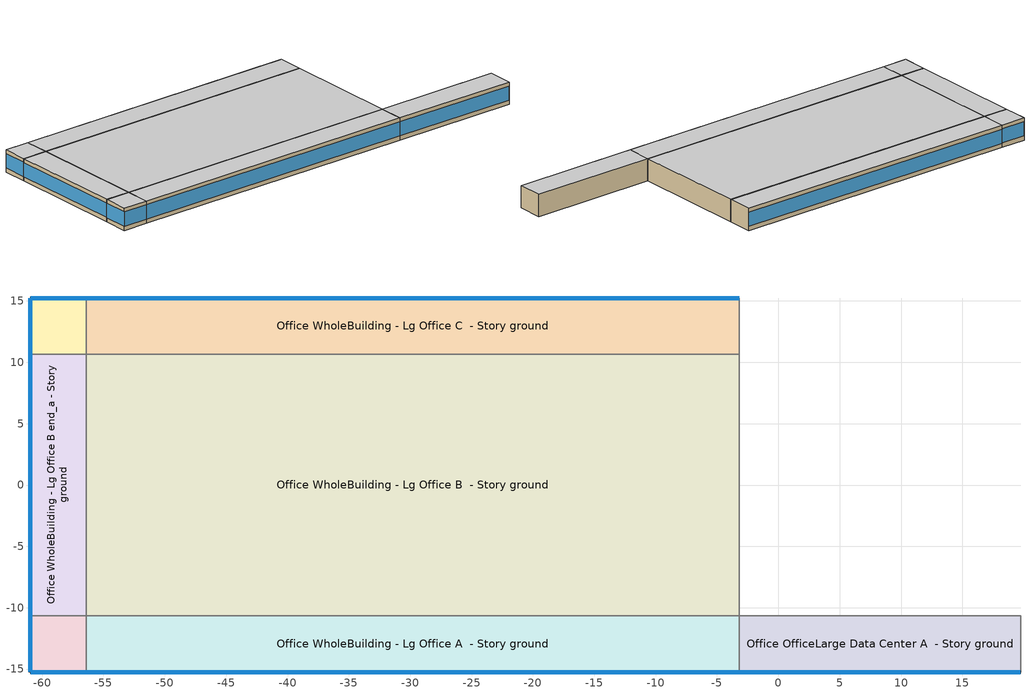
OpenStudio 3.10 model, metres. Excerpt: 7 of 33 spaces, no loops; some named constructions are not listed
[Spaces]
Office WholeBuilding - Lg Office A end_a - Story ground
 floor ground (Foundation F 1.26W/m*K Perim 9.14m Area 20.9m2): -60.96,-15.24 -60.96,-10.67 -56.39,-10.67 -56.39,-15.24 z0
 wall outside (Office WholeBuilding - Lg Office A end_a - Story ground Wall 3 c tbd): -60.96,-10.67 -60.96,-15.24 z0:3.96
 wall outside (Office WholeBuilding - Lg Office A end_a - Story ground Wall 4 c tbd): -60.96,-15.24 -56.39,-15.24 z0:3.96
 wall to Office WholeBuilding - Lg Office B end_a - Story ground: -56.39,-10.67 -60.96,-10.67 z0:3.96
 wall to Office WholeBuilding - Lg Office A  - Story ground: -56.39,-15.24 -56.39,-10.67 z0:3.96
 window (Window U-0.91 SHGC 0.68): -60.96,-10.69 -60.96,-15.21 / -60.93,-15.24 -56.41,-15.24 z0.76:3.29
 ceiling adiabatic (Typical Interior Ceiling): -56.39,-15.24 -56.39,-10.67 -60.96,-10.67 -60.96,-15.24 z3.96
Office WholeBuilding - Lg Office B end_a - Story ground
 floor ground (Foundation F 1.26W/m*K Perim 21.34m Area 97.55m2): -60.96,-10.67 -60.96,10.67 -56.39,10.67 -56.39,-10.67 z0
 wall outside (Office WholeBuilding - Lg Office B end_a - Story ground Wall 1 c tbd): -60.96,10.67 -60.96,-10.67 z0:3.96
 wall to Office WholeBuilding - Lg Office C end_a - Story ground: -56.39,10.67 -60.96,10.67 z0:3.96
 wall to Office WholeBuilding - Lg Office B  - Story ground: -56.39,-10.67 -56.39,10.67 z0:3.96
 window (Window U-0.91 SHGC 0.68): -60.96,10.64 -60.96,-10.64 z0.76:3.26
 ceiling adiabatic (Typical Interior Ceiling): -56.39,-10.67 -56.39,10.67 -60.96,10.67 -60.96,-10.67 z3.96
Office WholeBuilding - Lg Office C end_a - Story ground
 floor ground (Foundation F 1.26W/m*K Perim 9.14m Area 20.9m2): -60.96,10.67 -60.96,15.24 -56.39,15.24 -56.39,10.67 z0
 wall outside (Office WholeBuilding - Lg Office C end_a - Story ground Wall 1 c tbd): -60.96,15.24 -60.96,10.67 z0:3.96
 wall outside (Office WholeBuilding - Lg Office C end_a - Story ground Wall 2 c tbd): -56.39,15.24 -60.96,15.24 z0:3.96
 wall to Office WholeBuilding - Lg Office C  - Story ground: -56.39,10.67 -56.39,15.24 z0:3.96
 window (Window U-0.91 SHGC 0.68): -60.96,15.21 -60.96,10.69 / -56.41,15.24 -60.93,15.24 z0.76:3.29
 ceiling adiabatic (Typical Interior Ceiling): -56.39,10.67 -56.39,15.24 -60.96,15.24 -60.96,10.67 z3.96
Office WholeBuilding - Lg Office A  - Story ground
 floor ground (Foundation F 1.26W/m*K Perim 53.22m Area 243.31m2): -56.39,-15.24 -56.39,-10.67 -3.17,-10.67 -3.17,-15.24 z0
 wall outside (Office WholeBuilding - Lg Office A  - Story ground Wall 3 c tbd): -56.39,-15.24 -3.17,-15.24 z0:3.96
 wall to Office WholeBuilding - Lg Office B  - Story ground: -3.17,-10.67 -56.39,-10.67 z0:3.96
 wall to Office OfficeLarge Data Center A  - Story ground: -3.17,-15.24 -3.17,-10.67 z0:3.96
 window (Window U-0.91 SHGC 0.68): -56.36,-15.24 -3.2,-15.24 z0.76:3.26
 ceiling adiabatic (Typical Interior Ceiling): -3.17,-15.24 -3.17,-10.67 -56.39,-10.67 -56.39,-15.24 z3.96
Office WholeBuilding - Lg Office B  - Story ground
 floor ground (Foundation F 1.26W/m*K Perim 0.0m Area 1135.46m2): -56.39,-10.67 -56.39,10.67 -3.17,10.67 -3.17,-10.67 z0
 wall to Office WholeBuilding - Lg Office C  - Story ground: -3.17,10.67 -56.39,10.67 z0:3.96
 wall to Office OfficeLarge Data Center B  - Story ground: -3.17,-10.67 -3.17,10.67 z0:3.96
 ceiling adiabatic (Typical Interior Ceiling): -3.17,-10.67 -3.17,10.67 -56.39,10.67 -56.39,-10.67 z3.96
Office WholeBuilding - Lg Office C  - Story ground
 floor ground (Foundation F 1.26W/m*K Perim 53.22m Area 243.31m2): -56.39,10.67 -56.39,15.24 -3.17,15.24 -3.17,10.67 z0
 wall outside (Office WholeBuilding - Lg Office C  - Story ground Wall 2 c tbd): -3.17,15.24 -56.39,15.24 z0:3.96
 wall to Office OfficeLarge Data Center C  - Story ground: -3.17,10.67 -3.17,15.24 z0:3.96
 window (Window U-0.91 SHGC 0.68): -3.2,15.24 -56.36,15.24 z0.76:3.26
 ceiling adiabatic (Typical Interior Ceiling): -3.17,10.67 -3.17,15.24 -56.39,15.24 -56.39,10.67 z3.96
Office OfficeLarge Data Center A  - Story ground
 floor ground (Foundation F 1.26W/m*K Perim 22.92m Area 104.79m2): -3.17,-15.24 -3.17,-10.67 19.75,-10.67 19.75,-15.24 z0
 wall outside (Office OfficeLarge Data Center A  - Story ground Wall 3 c tbd): -3.17,-15.24 19.75,-15.24 z0:3.96
 wall to Office OfficeLarge Data Center B  - Story ground: 19.75,-10.67 -3.17,-10.67 z0:3.96
 wall to Office OfficeLarge Main Data Center A  - Story ground: 19.75,-15.24 19.75,-10.67 z0:3.96
 window (Window U-0.91 SHGC 0.68): -3.14,-15.24 19.73,-15.24 z0.76:3.26
 ceiling adiabatic (Typical Interior Ceiling): 19.75,-15.24 19.75,-10.67 -3.17,-10.67 -3.17,-15.24 z3.96
[Schedule:Ruleset]
Name | Default Day Schedule | Summer Design Day Schedule | Winter Design Day Schedule
OfficeLarge BLDG_LIGHT_SCH | OfficeLarge BLDG_LIGHT_SCH Default | OfficeLarge BLDG_LIGHT_SCH Summer Design Day | OfficeLarge BLDG_LIGHT_SCH Winter Design Day
OfficeLarge ALWAYS_ON | OfficeLarge ALWAYS_ON Default | OfficeLarge ALWAYS_ON Summer Design Day | OfficeLarge ALWAYS_ON Winter Design Day
Clothing Schedule | Clothing Schedule Default Winter Clothes
Office BLDG_LIGHT_EndUseData BPR Adjusted | Office BLDG_LIGHT_EndUseData Default 1 | Office BLDG_LIGHT_EndUseData Summer Design Day 1 | Office BLDG_LIGHT_EndUseData Winter Design Day 1
OfficeLarge BLDG_LIGHT_SCH BPR Adjusted | OfficeLarge BLDG_LIGHT_SCH Default 2 | OfficeLarge BLDG_LIGHT_SCH Summer Design Day 1 | OfficeLarge BLDG_LIGHT_SCH Winter Design Day 1
Office BLDG_EQUIP_EndUseData BPR Adjusted | Office BLDG_EQUIP_EndUseData Default 1 | Office BLDG_EQUIP_EndUseData Summer Design Day 1 | Office BLDG_EQUIP_EndUseData Winter Design Day 1
OfficeLarge ALWAYS_ON BPR Adjusted | OfficeLarge ALWAYS_ON Default 3 | OfficeLarge ALWAYS_ON Summer Design Day 1 | OfficeLarge ALWAYS_ON Winter Design Day 1
[Schedule:Day]
OfficeLarge BLDG_LIGHT_SCH Default: No, 6, 0, 0.05, 6, 15, 0.0625, 6, 30, 0.075, 6, 45, 0.0875, 7, 0, 0.1, 7, 15, 0.098095, 7, 30, 0.09619, 7, 45, 0.094285, 8, 0, 0.09238, 8, 15, 0.13857, 8, 30, 0.18476, 8, 45, 0.23095, 9, 0, 0.27714, 9, 15, 0.41571, 9, 30, 0.55428, 9, 45, 0.69285, 10, 0, 0.83142, 10, 15, 0.807321, 10, 30, 0.783222, 10, 45, 0.759123, 11, 0, 0.735023, 11, 15, 0.710924, 11, 30, 0.686825, 11, 45, 0.662726, 12, 0, 0.638627, 12, 15, 0.614528, 12, 30, 0.590429, 12, 45, 0.56633, 13, 0, 0.54223, 13, 15, 0.518131, 13, 30, 0.494032, 13, 45, 0.469933, 14, 0, 0.445834, 14, 15, 0.421735, 14, 30, 0.397636, 14, 45, 0.373537, 15, 0, 0.349437, 15, 15, 0.325338, 15, 30, 0.301239, 15, 45, 0.27714, 16, 0, 0.400313, 16, 15, 0.338727, 16, 30, 0.27714, 16, 45, 0.265593, 17, 0, 0.254045, 17, 15, 0.242498, 17, 30, 0.23095, 17, 45, 0.219403, 18, 0, 0.207855, 18, 15, 0.196307, 18, 30, 0.18476, 19, 0, 0.18476, 19, 15, 0.161665, 19, 30, 0.13857, 19, 45, 0.115475, 20, 0, 0.09238, 20, 15, 0.0808325, 20, 30, 0.069285, 20, 45, 0.0577375, 21, 0, 0.04619, 21, 15, 0.0471425, 21, 30, 0.048095, 21, 45, 0.0490475, 22, 0, 0.05, 24, 0, 0.05
OfficeLarge BLDG_LIGHT_SCH Sat Day: No, 0, 15, 0.0005715, 0, 30, 0.001143, 0, 45, 0.0017145, 1, 0, 0.002286, 1, 15, 0.0028575, 1, 30, 0.003429, 1, 45, 0.0040005, 2, 0, 0.004572, 4, 0, 0.004572, 4, 15, 0.010929, 4, 30, 0.017286, 4, 45, 0.023643, 5, 0, 0.03, 5, 15, 0.036357, 5, 30, 0.042714, 5, 45, 0.049071, 6, 0, 0.055428, 6, 15, 0.083142, 6, 30, 0.110856, 6, 45, 0.13857, 7, 0, 0.166284, 7, 15, 0.193998, 7, 30, 0.221712, 7, 45, 0.249426, 8, 0, 0.27714, 12, 30, 0.27714, 12, 45, 0.271597, 13, 0, 0.266054, 13, 15, 0.260512, 13, 30, 0.254969, 13, 45, 0.249426, 14, 0, 0.243883, 14, 15, 0.23834, 14, 30, 0.232798, 14, 45, 0.227255, 15, 0, 0.221712, 15, 15, 0.216169, 15, 30, 0.210626, 15, 45, 0.205084, 16, 0, 0.199541, 16, 15, 0.193998, 16, 30, 0.188455, 16, 45, 0.182912, 17, 0, 0.17737, 17, 15, 0.171827, 17, 30, 0.166284, 17, 45, 0.160741, 18, 0, 0.155198, 18, 15, 0.149656, 18, 30, 0.144113, 18, 45, 0.13857, 19, 0, 0.133027, 19, 15, 0.127484, 19, 30, 0.121942, 19, 45, 0.116399, 20, 0, 0.110856, 22, 0, 0.110856, 22, 15, 0.096999, 22, 30, 0.083142, 22, 45, 0.069285, 23, 0, 0.055428, 23, 15, 0.041571, 23, 30, 0.027714, 23, 45, 0.013857, 24, 0, 0
OfficeLarge BLDG_LIGHT_SCH Summer Design Day; OfficeLarge ALWAYS_ON Winter Design Day; OfficeLarge ALWAYS_ON Summer Design Day; OfficeLarge ALWAYS_ON Default 1; Office BLDG_LIGHT_EndUseData Summer Design Day 1; OfficeLarge BLDG_LIGHT_SCH Summer Design Day 1; Office BLDG_EQUIP_EndUseData Summer Design Day 1; OfficeLarge ALWAYS_ON Summer Design Day 1; OfficeLarge ALWAYS_ON Winter Design Day 1: No, 24, 0, 1
OfficeLarge BLDG_LIGHT_SCH Winter Design Day; OfficeLarge BLDG_LIGHT_SCH Default 1; OfficeLarge ALWAYS_ON Default 2; Office BLDG_LIGHT_EndUseData Winter Design Day 1; OfficeLarge BLDG_LIGHT_SCH Winter Design Day 1; Office BLDG_EQUIP_EndUseData Winter Design Day 1; OfficeLarge ALWAYS_ON Default 3: No, 24, 0, 0
OfficeLarge ALWAYS_ON Default: No, 21, 30, 1, 24, 0, 1
Clothing Schedule Default Winter Clothes: 24, 0, 1
Clothing Schedule Summer Clothes: 24, 0, 0.5
Air Velocity Schedule Default: 24, 0, 0.2
Work Efficiency Schedule Default: 24, 0, 0
Large Office Bldg Occ Sat Day: No, 0, 15, 0.001925, 0, 30, 0, 4, 0, 0, 4, 15, 0.0028875, 4, 30, 0.005775, 4, 45, 0.0086625, 5, 0, 0.01155, 5, 15, 0.0144375, 5, 30, 0.017325, 5, 45, 0.0202125, 6, 0, 0.0231, 6, 15, 0.03465, 6, 30, 0.0462, 6, 45, 0.05775, 7, 0, 0.0693, 7, 15, 0.08085, 7, 30, 0.0924, 7, 45, 0.10395, 8, 0, 0.1155, 15, 0, 0.1155, 15, 15, 0.111946, 15, 30, 0.108392, 15, 45, 0.104838, 16, 0, 0.101285, 16, 15, 0.0977308, 16, 30, 0.0941769, 16, 45, 0.0906231, 17, 0, 0.0870692, 17, 15, 0.0835154, 17, 30, 0.0799615, 17, 45, 0.0764077, 18, 0, 0.0728538, 18, 15, 0.0693, 18, 30, 0.0657462, 18, 45, 0.0621923, 19, 0, 0.0586385, 19, 15, 0.0550846, 19, 30, 0.0515308, 19, 45, 0.0479769, 20, 0, 0.0444231, 20, 15, 0.0408692, 20, 30, 0.0373154, 20, 45, 0.0337615, 21, 0, 0.0302077, 21, 15, 0.0266538, 21, 30, 0.0231, 21, 45, 0.021175, 22, 0, 0.01925, 22, 15, 0.017325, 22, 30, 0.0154, 22, 45, 0.013475, 23, 0, 0.01155, 23, 15, 0.009625, 23, 30, 0.0077, 23, 45, 0.005775, 24, 0, 0.00385
Large Office Bldg Occ WntrDsn|Sun Day: No, 7, 0, 0, 24, 0, 0
Office BLDG_LIGHT_EndUseData Sat Day: No, 0, 15, 0.0424747, 0, 30, 0.0428992, 0, 45, 0.0425144, 1, 0, 0.0421295, 1, 15, 0.0417446, 1, 30, 0.0413597, 1, 45, 0.0413174, 2, 0, 0.041275, 2, 15, 0.0412327, 2, 30, 0.00365161, 2, 45, 0.0027387, 3, 0, 0.0018258, 3, 15, 0.000912902, 3, 30, 0, 3, 45, 0.00028933, 4, 0, 0.00057866, 4, 15, 0.00086799, 4, 30, 0.00115732, 4, 45, 0.00503538, 5, 0, 0.00891344, 5, 15, 0.0127915, 5, 30, 0.0166696, 5, 45, 0.0142132, 6, 0, 0.0117569, 6, 15, 0.00930061, 6, 30, 0.00684429, 6, 45, 0.0102401, 7, 0, 0.013636, 7, 15, 0.0170318, 7, 30, 0.0204277, 7, 45, 0.0276939, 8, 0, 0.0349602, 8, 15, 0.0422264, 8, 30, 0.0494926, 8, 45, 0.0517269, 9, 0, 0.0539611, 9, 15, 0.0561953, 9, 30, 0.0584295, 9, 45, 0.0606637, 10, 0, 0.0628979, 10, 15, 0.0651321, 10, 30, 0.0673663, 10, 45, 0.0696005, 11, 0, 0.0718348, 11, 15, 0.074069, 11, 30, 0.0763032, 11, 45, 0.0785374, 12, 0, 0.0807716, 12, 15, 0.0830058, 12, 30, 0.08524, 12, 45, 0.0874742, 13, 0, 0.0897084, 13, 15, 0.00472771, 13, 30, 0.00473484, 13, 45, 0.00474196, 14, 0, 0.00474909, 14, 15, 0.00475622, 14, 30, 0.00476334, 14, 45, 0.00477047, 15, 0, 0.0897084, 15, 15, 0.0891653, 15, 30, 0.0886221, 15, 45, 0.0880789, 16, 0, 0.0875358, 16, 15, 0.0869926, 16, 30, 0.0864494, 16, 45, 0.0859063, 17, 0, 0.0853631, 17, 15, 0.0848199, 17, 30, 0.0842768, 17, 45, 0.0837336, 18, 0, 0.0831904, 18, 15, 0.0826472, 18, 30, 0.0821041, 18, 45, 0.0815609, 19, 0, 0.0810177, 19, 15, 0.0804746, 19, 30, 0.0799314, 19, 45, 0.0733799, 20, 0, 0.0668284, 20, 15, 0.0602769, 20, 30, 0.0537254, 20, 45, 0.0525858, 21, 0, 0.0514462, 21, 15, 0.0503066, 21, 30, 0.049167, 21, 45, 0.049106, 22, 0, 0.0490449, 22, 15, 0.0489839, 22, 30, 0.0489228, 22, 45, 0.0469924, 23, 0, 0.045062, 23, 15, 0.0431316, 23, 30, 0.0412012, 23, 45, 0.0416257, 24, 0, 0.0411903
Office BLDG_LIGHT_EndUseData Sun Day: No, 0, 15, 0, 0, 30, 0.0294352, 0, 45, 0.0329304, 1, 0, 0.0364255, 1, 15, 0.0399207, 1, 30, 0.0434159, 1, 45, 0.0480518, 2, 0, 0.0526878, 2, 15, 0.0573237, 2, 30, 0.0619597, 2, 45, 0.0622266, 3, 0, 0.0624935, 3, 15, 0.0627603, 3, 30, 0.0630272, 3, 45, 0.0631356, 4, 0, 0.0632439, 4, 15, 0.0633522, 4, 30, 0.0634605, 4, 45, 0.0634663, 5, 0, 0.063472, 5, 15, 0.0634778, 5, 30, 0.0634835, 5, 45, 0.048844, 6, 0, 0.0342045, 6, 15, 0.019565, 6, 30, 0.00492551, 6, 45, 0.00504757, 7, 0, 0.00516963, 7, 15, 0.0052917, 7, 30, 0.00541376, 7, 45, 0.00429485, 8, 0, 0.00317595, 8, 15, 0.00205704, 8, 30, 0.000938136, 8, 45, 0.00113536, 9, 0, 0.00133259, 9, 15, 0.00152982, 9, 30, 0.00172705, 9, 45, 0.00187566, 10, 0, 0.00202428, 10, 15, 0.0021729, 10, 30, 0.00232151, 10, 45, 0.00502897, 11, 0, 0.00514871, 11, 15, 0.00526845, 11, 30, 0.00538818, 11, 45, 0.00550792, 12, 0, 0.00562766, 12, 15, 0.0057474, 12, 30, 0.00586713, 12, 45, 0.00598687, 13, 0, 0.00610661, 13, 15, 0.00622635, 13, 30, 0.00634608, 13, 45, 0.00646582, 14, 0, 0.00658556, 14, 15, 0.0067053, 14, 30, 0.00682503, 14, 45, 0.00694477, 15, 0, 0.00706451, 15, 15, 0.00718425, 15, 30, 0.00730398, 15, 45, 0.00742372, 16, 0, 0.00754346, 16, 15, 0.0076632, 16, 30, 0.00778293, 16, 45, 0.00790267, 17, 0, 0.00802241, 17, 15, 0.00814214, 17, 30, 0.00826188, 17, 45, 0.0222029, 18, 0, 0.036144, 18, 15, 0.0500851, 18, 30, 0.0640261, 18, 45, 0.0634509, 19, 0, 0.0628757, 19, 15, 0.0623005, 19, 30, 0.0617252, 19, 45, 0.0617361, 20, 0, 0.061747, 20, 15, 0.0617579, 20, 30, 0.0617688, 20, 45, 0.0622665, 21, 0, 0.0627642, 21, 15, 0.0632619, 21, 30, 0.0637596, 21, 45, 0.0617863, 22, 0, 0.0598129, 22, 15, 0.0578396, 22, 30, 0.0558662, 22, 45, 0.0576738, 23, 0, 0.0594814, 23, 15, 0.061289, 23, 30, 0.0630966, 23, 45, 0.0546813, 24, 0, 0.0462659
Office BLDG_EQUIP_EndUseData Sat Day: No, 0, 15, 0.426273, 0, 30, 0.444929, 0, 45, 0.565375, 1, 0, 0.552183, 1, 15, 0.538991, 1, 30, 0.525799, 1, 45, 0.521505, 2, 0, 0.517212, 2, 15, 0.512919, 2, 30, 0.508626, 2, 45, 0.508157, 3, 0, 0.507689, 3, 15, 0.50722, 3, 30, 0.506752, 3, 45, 0.505893, 4, 0, 0.505035, 4, 15, 0.504176, 4, 30, 0.503318, 4, 45, 0.500429, 5, 0, 0.497541, 5, 15, 0.494653, 5, 30, 0.491765, 5, 45, 0.484115, 6, 0, 0.476465, 6, 15, 0.468815, 6, 30, 0.461165, 6, 45, 0.431659, 7, 0, 0.402152, 7, 15, 0.372645, 7, 30, 0.343139, 7, 45, 0.309964, 8, 0, 0.276788, 8, 15, 0.243613, 8, 30, 0.210437, 8, 45, 0.208599, 9, 0, 0.20676, 9, 15, 0.204921, 9, 30, 0.203082, 9, 45, 0.201244, 10, 0, 0.199405, 10, 15, 0.197566, 10, 30, 0.195727, 10, 45, 0.193889, 11, 0, 0.19205, 11, 15, 0.190211, 11, 30, 0.188372, 11, 45, 0.186534, 12, 0, 0.184695, 12, 15, 0.182856, 12, 30, 0.181017, 12, 45, 0.179179, 13, 0, 0.17734, 13, 15, 0.184053, 13, 30, 0.190766, 13, 45, 0.197479, 14, 0, 0.204193, 14, 15, 0.214496, 14, 30, 0.2248, 14, 45, 0.235104, 15, 0, 0.245408, 15, 15, 0.247247, 15, 30, 0.249086, 15, 45, 0.250924, 16, 0, 0.252763, 16, 15, 0.254602, 16, 30, 0.256441, 16, 45, 0.258279, 17, 0, 0.260118, 17, 15, 0.261957, 17, 30, 0.263796, 17, 45, 0.265634, 18, 0, 0.267473, 18, 15, 0.269312, 18, 30, 0.27115, 18, 45, 0.272989, 19, 0, 0.274828, 19, 15, 0.276667, 19, 30, 0.278505, 19, 45, 0.29482, 20, 0, 0.311134, 20, 15, 0.327449, 20, 30, 0.343763, 20, 45, 0.344076, 21, 0, 0.344388, 21, 15, 0.3447, 21, 30, 0.345012, 21, 45, 0.342671, 22, 0, 0.340329, 22, 15, 0.337987, 22, 30, 0.335645, 22, 45, 0.34431, 23, 0, 0.352974, 23, 15, 0.361639, 23, 30, 0.370304, 23, 45, 0.38896, 24, 0, 0.47061
Office BLDG_EQUIP_EndUseData Sun Day: No, 0, 15, 0.195812, 0, 30, 0.231857, 0, 45, 0.248711, 1, 0, 0.265565, 1, 15, 0.282419, 1, 30, 0.299273, 1, 45, 0.328235, 2, 0, 0.357197, 2, 15, 0.386159, 2, 30, 0.415121, 2, 45, 0.447126, 3, 0, 0.47913, 3, 15, 0.511134, 3, 30, 0.543139, 3, 45, 0.566929, 4, 0, 0.590719, 4, 15, 0.61451, 4, 30, 0.6383, 4, 45, 0.637813, 5, 0, 0.637326, 5, 15, 0.63684, 5, 30, 0.636353, 5, 45, 0.591285, 6, 0, 0.546218, 6, 15, 0.50115, 6, 30, 0.456082, 6, 45, 0.463548, 7, 0, 0.471013, 7, 15, 0.478479, 7, 30, 0.485945, 7, 45, 0.472072, 8, 0, 0.458199, 8, 15, 0.444327, 8, 30, 0.430454, 8, 45, 0.434348, 9, 0, 0.438242, 9, 15, 0.442136, 9, 30, 0.446031, 9, 45, 0.454914, 10, 0, 0.463797, 10, 15, 0.472681, 10, 30, 0.481564, 10, 45, 0.184568, 11, 0, 0.184301, 11, 15, 0.184033, 11, 30, 0.183765, 11, 45, 0.183497, 12, 0, 0.18323, 12, 15, 0.182962, 12, 30, 0.182694, 12, 45, 0.182427, 13, 0, 0.182159, 13, 15, 0.181891, 13, 30, 0.181623, 13, 45, 0.181356, 14, 0, 0.181088, 14, 15, 0.18082, 14, 30, 0.180553, 14, 45, 0.180285, 15, 0, 0.180017, 15, 15, 0.179749, 15, 30, 0.179482, 15, 45, 0.179214, 16, 0, 0.178946, 16, 15, 0.178679, 16, 30, 0.178411, 16, 45, 0.178143, 17, 0, 0.177875, 17, 15, 0.177608, 17, 30, 0.17734, 17, 45, 0.179348, 18, 0, 0.181356, 18, 15, 0.183364, 18, 30, 0.185372, 18, 45, 0.198818, 19, 0, 0.212265, 19, 15, 0.225712, 19, 30, 0.239158, 19, 45, 0.236664, 20, 0, 0.234169, 20, 15, 0.231674, 20, 30, 0.22918, 20, 45, 0.23064, 21, 0, 0.2321, 21, 15, 0.233561, 21, 30, 0.235021, 21, 45, 0.227172, 22, 0, 0.219323, 22, 15, 0.211474, 22, 30, 0.203625, 22, 45, 0.202895, 23, 0, 0.202165, 23, 15, 0.201435, 23, 30, 0.200704, 23, 45, 0.208493, 24, 0, 0.216281
Schedule Day 15: 7, 0, 0, 24, 0, 0
Schedule Day 16: 3, 30, 0, 3, 45, 0.00196271, 4, 0, 0.00392541, 4, 15, 0.00588812, 4, 30, 0.00785083, 4, 45, 0.00588812, 5, 0, 0.00392541, 5, 15, 0.00196271, 5, 30, 0, 5, 45, 0.00785083, 6, 0, 0.0157017, 6, 15, 0.0235525, 6, 30, 0.0314033, 6, 45, 0.0235525, 7, 0, 0.0157017, 7, 15, 0.00785083, 7, 30, 0, 15, 0, 0, 15, 15, 0.00174463, 15, 30, 0.00348926, 15, 45, 0.00523388, 16, 0, 0.00697851, 16, 15, 0.00872314, 16, 30, 0.0104678, 16, 45, 0.0122124, 17, 0, 0.013957, 17, 15, 0.0157017, 17, 30, 0.0174463, 17, 45, 0.0191909, 18, 0, 0.0209355, 18, 15, 0.0226802, 18, 30, 0.0244248, 18, 45, 0.0261694, 19, 0, 0.0279141, 19, 15, 0.0296587, 19, 30, 0.0314033, 19, 45, 0.0235525, 20, 0, 0.0157017, 20, 15, 0.00785083, 20, 30, 0, 21, 30, 0, 21, 45, 0.00196271, 22, 0, 0.00392541, 22, 15, 0.00588812, 22, 30, 0.00785083, 22, 45, 0.00588812, 23, 0, 0.00392541, 23, 15, 0.00196271, 23, 30, 0, 24, 0, 0
Office HtgSetp_Enduse Sat Day; Office HtgSetp_Enduse Sun Day: No, 7, 0, 18.8889, 20, 0, 18.8889, 24, 0, 18.8889
Office ClgSetp_Enduse Sat Day; Office ClgSetp_Enduse Sun Day: No, 7, 0, 26.1111, 20, 0, 26.1111, 24, 0, 26.1111
Schedule Day 36; Schedule Day 37: 7, 0, 0, 20, 0, 1, 24, 0, 0
Large Office Activity Default 1: No, 24, 0, 120
Large Office Activity Default 2: No, 7, 0, 120, 24, 0, 120
OfficeLarge HTGSETP_DC_SCH Default 1; OfficeLarge HTGSETP_DC_SCH Default 2: No, 7, 0, 18, 24, 0, 18
OfficeLarge CLGSETP_DC_SCH Default 1; OfficeLarge CLGSETP_DC_SCH Default 2: No, 7, 0, 27, 24, 0, 27
Office BLDG_LIGHT_EndUseData Default 1: No, 0, 15, 0.000706247, 0, 30, 0.000847497, 0, 45, 0.000988746, 1, 0, 0.00113, 1, 15, 0.00127125, 1, 30, 0.00141249, 1, 45, 0.00155374, 2, 0, 0.00169499, 2, 15, 0.00183624, 2, 30, 0.00197749, 2, 45, 0.00211874, 3, 0, 0.00225999, 3, 15, 0.00240124, 3, 30, 0.00254249, 3, 45, 0.00268374, 4, 0, 0.00282499, 4, 15, 0.0064044, 4, 30, 0.00998382, 4, 45, 0.0135632, 5, 0, 0.0171426, 5, 15, 0.0142309, 5, 30, 0.0113192, 5, 45, 0.00840752, 6, 0, 0.00549581, 6, 15, 0.00586222, 6, 30, 0.00622862, 6, 45, 0.00659503, 7, 0, 0.00696143, 7, 15, 0.0187038, 7, 30, 0.0304462, 7, 45, 0.0421886, 8, 0, 0.0539311, 8, 15, 0.0802281, 8, 30, 0.106525, 8, 45, 0.132822, 9, 0, 0.159119, 9, 15, 0.251654, 9, 30, 0.344188, 9, 45, 0.436723, 10, 0, 0.529257, 10, 15, 0.609443, 10, 30, 0.689629, 10, 45, 0.769814, 11, 0, 0.85, 11, 15, 0.841651, 11, 30, 0.833302, 11, 45, 0.824952, 12, 0, 0.816603, 12, 15, 0.803609, 12, 30, 0.790614, 12, 45, 0.777619, 13, 0, 0.764624, 13, 15, 0.770913, 13, 30, 0.777202, 13, 45, 0.783491, 14, 0, 0.789779, 14, 15, 0.661576, 14, 30, 0.533372, 14, 45, 0.405168, 15, 0, 0.276965, 15, 15, 0.234125, 15, 30, 0.191285, 15, 45, 0.148446, 16, 0, 0.105606, 16, 15, 0.0941609, 16, 30, 0.0827158, 16, 45, 0.0712708, 17, 0, 0.0598258, 17, 15, 0.0584894, 17, 30, 0.0571529, 17, 45, 0.0558165, 18, 0, 0.05448, 18, 15, 0.0547558, 18, 30, 0.0550316, 18, 45, 0.0553073, 19, 0, 0.0555831, 19, 15, 0.0554376, 19, 30, 0.055292, 19, 45, 0.0551464, 20, 0, 0.0550008, 20, 15, 0.0464464, 20, 30, 0.037892, 20, 45, 0.0293377, 21, 0, 0.0207833, 21, 15, 0.0195814, 21, 30, 0.0183796, 21, 45, 0.0171778, 22, 0, 0.015976, 22, 15, 0.011982, 22, 30, 0.00798799, 22, 45, 0.003994, 23, 0, 0, 23, 15, 0.000141249, 23, 30, 0.000282499, 23, 45, 0.000423748, 24, 0, 0.000564998
OfficeLarge BLDG_LIGHT_SCH Default 2: No, 6, 0, 0.00403412, 6, 15, 0.0172694, 6, 30, 0.0305047, 6, 45, 0.04374, 7, 0, 0.0569753, 7, 15, 0.0549582, 7, 30, 0.0529412, 7, 45, 0.0509241, 8, 0, 0.0489071, 8, 15, 0.0978141, 8, 30, 0.146721, 8, 45, 0.195628, 9, 0, 0.244535, 9, 15, 0.391256, 9, 30, 0.537978, 9, 45, 0.684699, 10, 0, 0.83142, 10, 15, 0.805903, 10, 30, 0.780387, 10, 45, 0.75487, 11, 0, 0.729353, 11, 15, 0.703836, 11, 30, 0.67832, 11, 45, 0.652803, 12, 0, 0.627286, 12, 15, 0.601769, 12, 30, 0.576253, 12, 45, 0.550736, 13, 0, 0.525219, 13, 15, 0.499703, 13, 30, 0.474186, 13, 45, 0.448669, 14, 0, 0.423152, 14, 15, 0.397636, 14, 30, 0.372119, 14, 45, 0.346602, 15, 0, 0.321085, 15, 15, 0.295569, 15, 30, 0.270052, 15, 45, 0.244535, 16, 0, 0.374954, 16, 15, 0.309745, 16, 30, 0.244535, 16, 45, 0.232309, 17, 0, 0.220082, 17, 15, 0.207855, 17, 30, 0.195628, 17, 45, 0.183401, 18, 0, 0.171175, 18, 15, 0.158948, 18, 30, 0.146721, 19, 0, 0.146721, 19, 15, 0.122268, 19, 30, 0.0978141, 19, 45, 0.0733606, 20, 0, 0.0489071, 20, 15, 0.0366803, 20, 30, 0.0244535, 20, 45, 0.0122268, 21, 0, 0, 21, 15, 0.00100853, 21, 30, 0.00201706, 21, 45, 0.00302559, 22, 0, 0.00403412, 24, 0, 0.00403412
Office BLDG_EQUIP_EndUseData Default 1: No, 0, 15, 0.265046, 0, 30, 0.265005, 0, 45, 0.264964, 1, 0, 0.264924, 1, 15, 0.264883, 1, 30, 0.264843, 1, 45, 0.264802, 2, 0, 0.264761, 2, 15, 0.264721, 2, 30, 0.26468, 2, 45, 0.26464, 3, 0, 0.264599, 3, 15, 0.264558, 3, 30, 0.264518, 3, 45, 0.264477, 4, 0, 0.264437, 4, 15, 0.255757, 4, 30, 0.247078, 4, 45, 0.238399, 5, 0, 0.22972, 5, 15, 0.221548, 5, 30, 0.213376, 5, 45, 0.205205, 6, 0, 0.197033, 6, 15, 0.19211, 6, 30, 0.187187, 6, 45, 0.182263, 7, 0, 0.17734, 7, 15, 0.178, 7, 30, 0.17866, 7, 45, 0.179319, 8, 0, 0.179979, 8, 15, 0.210128, 8, 30, 0.240277, 8, 45, 0.270426, 9, 0, 0.300575, 9, 15, 0.344833, 9, 30, 0.389092, 9, 45, 0.433351, 10, 0, 0.47761, 10, 15, 0.579883, 10, 30, 0.682155, 10, 45, 0.784428, 11, 0, 0.8867, 11, 15, 0.884264, 11, 30, 0.881827, 11, 45, 0.879391, 12, 0, 0.876955, 12, 15, 0.845893, 12, 30, 0.81483, 12, 45, 0.783768, 13, 0, 0.752705, 13, 15, 0.732403, 13, 30, 0.712101, 13, 45, 0.691799, 14, 0, 0.671496, 14, 15, 0.582217, 14, 30, 0.492938, 14, 45, 0.403659, 15, 0, 0.31438, 15, 15, 0.294687, 15, 30, 0.274994, 15, 45, 0.255301, 16, 0, 0.235607, 16, 15, 0.239719, 16, 30, 0.24383, 16, 45, 0.247941, 17, 0, 0.252052, 17, 15, 0.271644, 17, 30, 0.291236, 17, 45, 0.310827, 18, 0, 0.330419, 18, 15, 0.353563, 18, 30, 0.376708, 18, 45, 0.399852, 19, 0, 0.422997, 19, 15, 0.430661, 19, 30, 0.438325, 19, 45, 0.445989, 20, 0, 0.453653, 20, 15, 0.426037, 20, 30, 0.398421, 20, 45, 0.370805, 21, 0, 0.343189, 21, 15, 0.302945, 21, 30, 0.262701, 21, 45, 0.222457, 22, 0, 0.182213, 22, 15, 0.202972, 22, 30, 0.223731, 22, 45, 0.24449, 23, 0, 0.265249, 23, 15, 0.265208, 23, 30, 0.265167, 23, 45, 0.265127, 24, 0, 0.265086
[Schedule:Rule]
Name | Schedule Ruleset | Rule Order | Day Schedule | Apply Saturday | Date Specification Type | Start Month | Start Day | End Month | End Day | Apply Sunday
Schedule Rule 1 | OfficeLarge BLDG_LIGHT_SCH | 1 | OfficeLarge BLDG_LIGHT_SCH Sat Day | Yes | DateRange | 1 | 1 | 12 | 31
Schedule Rule 3 | Clothing Schedule | 0 | Clothing Schedule Summer Clothes |  | DateRange | 5 | 1 | 9 | 30
Schedule Rule 30 | OfficeLarge BLDG_LIGHT_SCH | 0 | OfficeLarge BLDG_LIGHT_SCH Default 1 |  |  |  |  |  |  | Yes
Schedule Rule 2 | OfficeLarge ALWAYS_ON | 1 | OfficeLarge ALWAYS_ON Default 1 | Yes | DateRange | 1 | 6 | 12 | 29
Schedule Rule 31 | OfficeLarge ALWAYS_ON | 0 | OfficeLarge ALWAYS_ON Default 2 |  | DateRange | 1 | 7 | 12 | 30 | Yes
Schedule Rule 40 | Office BLDG_LIGHT_EndUseData BPR Adjusted | 0 | Office BLDG_LIGHT_EndUseData Sun Day |  | DateRange | 1 | 1 | 12 | 31 | Yes
Schedule Rule 41 | Office BLDG_LIGHT_EndUseData BPR Adjusted | 1 | Office BLDG_LIGHT_EndUseData Sat Day | Yes | DateRange | 1 | 1 | 12 | 31
Schedule Rule 42 | OfficeLarge BLDG_LIGHT_SCH BPR Adjusted | 0 | OfficeLarge BLDG_LIGHT_SCH Default 1 |  |  |  |  |  |  | Yes
Schedule Rule 43 | OfficeLarge BLDG_LIGHT_SCH BPR Adjusted | 1 | OfficeLarge BLDG_LIGHT_SCH Sat Day | Yes | DateRange | 1 | 1 | 12 | 31
Schedule Rule 44 | Office BLDG_EQUIP_EndUseData BPR Adjusted | 0 | Office BLDG_EQUIP_EndUseData Sun Day |  | DateRange | 1 | 1 | 12 | 31 | Yes
Schedule Rule 45 | Office BLDG_EQUIP_EndUseData BPR Adjusted | 1 | Office BLDG_EQUIP_EndUseData Sat Day | Yes | DateRange | 1 | 1 | 12 | 31
Schedule Rule 46 | OfficeLarge ALWAYS_ON BPR Adjusted | 0 | OfficeLarge ALWAYS_ON Default 2 |  | DateRange | 1 | 7 | 12 | 30 | Yes
Schedule Rule 47 | OfficeLarge ALWAYS_ON BPR Adjusted | 1 | OfficeLarge ALWAYS_ON Default 1 | Yes | DateRange | 1 | 6 | 12 | 29
